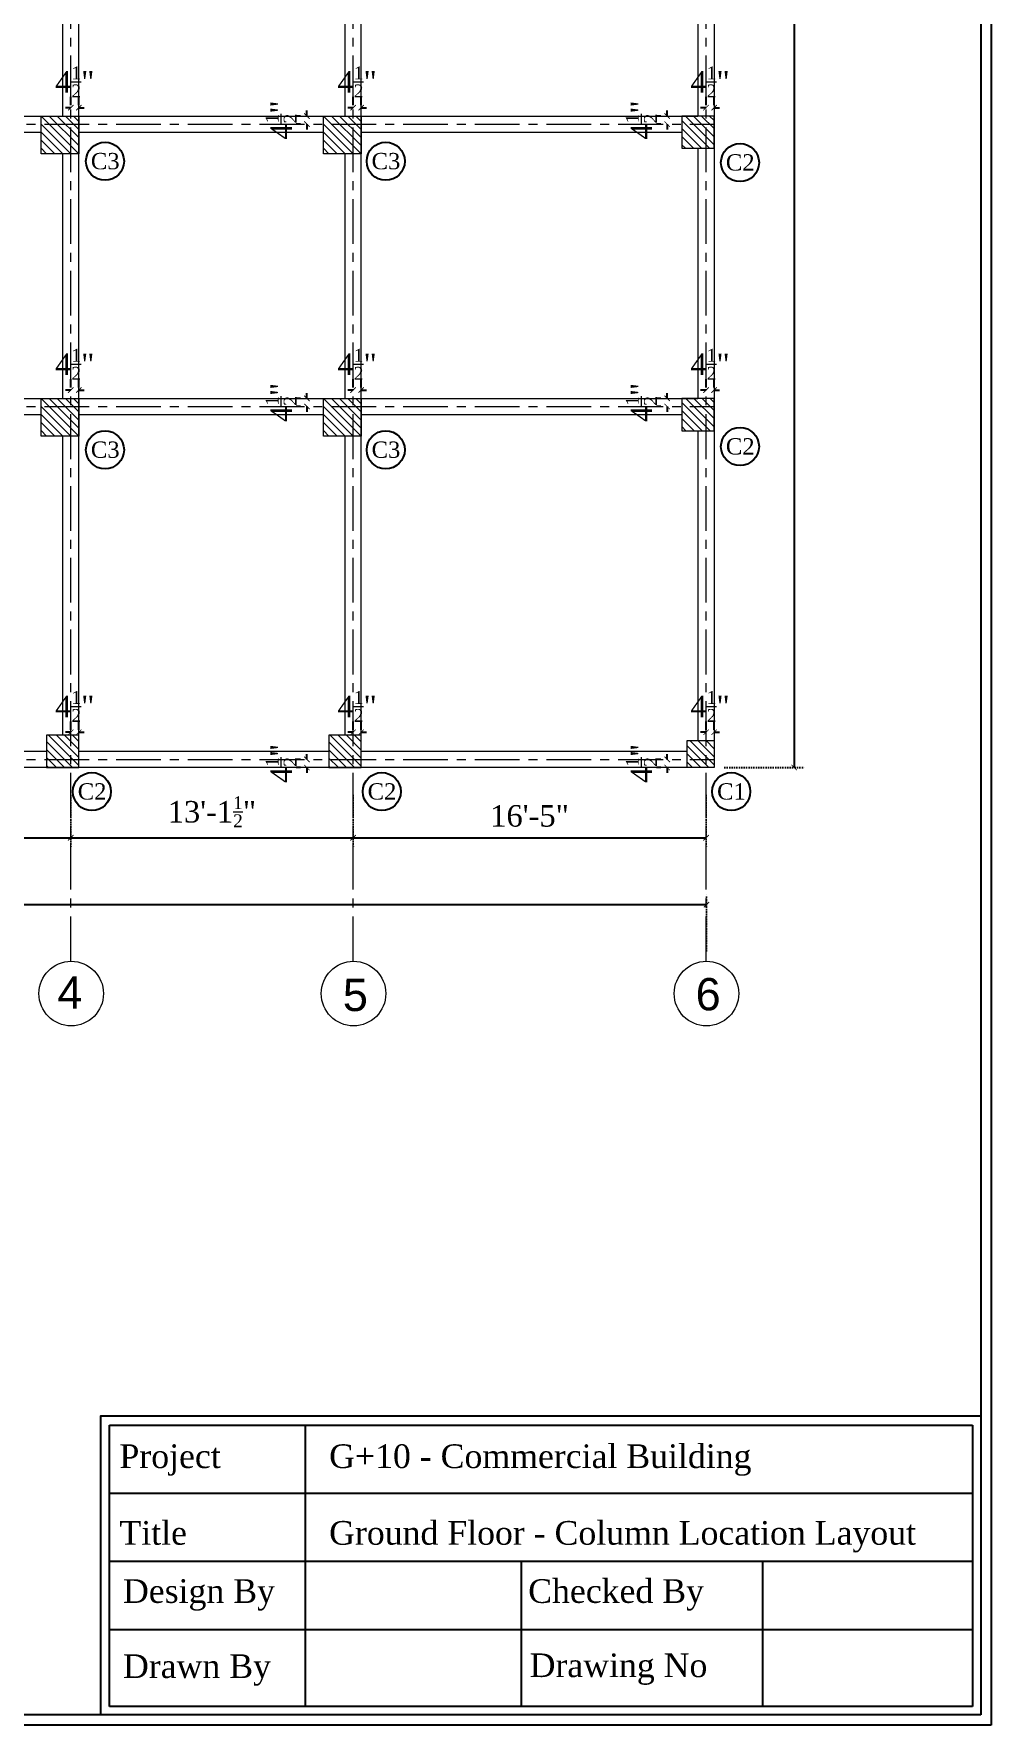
# Model space of a CAD drawing. Header units: feet. Extents: x 36263 to 96584, y 7663 to 35885.
# Drawn here: x 42661 to 43195, y 7684 to 8628 of the extents above; entities that cross this region are included whole.
import ezdxf

# ---------------------------------------------------------------- set-up
doc = ezdxf.new("R2010")
doc.units = ezdxf.units.FT
doc.linetypes.add('CENTER', pattern=[2, 1.25, -0.25, 0.25, -0.25])
doc.linetypes.add('DOT2', pattern=[0.125, 0, -0.125])
for name, color, linetype in [('0_TEXT', 1, 'Continuous'), ('DIM', 1, 'Continuous'), ('ST DIM', 11, 'Continuous'), ('ST TEX', 3, 'Continuous')]:
    doc.layers.add(name, color=color, linetype=linetype)
for name, color, linetype, lineweight in [('Column', 1, 'Continuous', 15), ('Hatch', 9, 'Continuous', 9), ('ST GRIDS', 6, 'CENTER', 9), ('Wall', 3, 'Continuous', 13)]:
    doc.layers.add(name, color=color, linetype=linetype, lineweight=lineweight)
doc.styles.add('RomanS', font='times.ttf')
doc.styles.get("Standard").update_dxf_attribs({"font": 'arial.ttf'})
doc.dimstyles.new('1-1', dxfattribs={"dimtxt": 9, "dimasz": 5, "dimexe": 6, "dimexo": 6, "dimgap": 3, "dimtad": 1, "dimdec": 1, "dimzin": 0, "dimdsep": 46, "dimlunit": 4, "dimtxsty": 'RomanS', "dimblk": 'ARCHTICK', "dimcen": 0.09, "dimclrd": 256, "dimclre": 256, "dimclrt": 3, "dimadec": 0, "dimazin": 0, "dimtfac": 0.6, "dimtdec": 1, "dimtix": 1, "dimtofl": 0, "dimtmove": 1, "dimatfit": 0, "dimfxl": 1, "dimtolj": 1, "dimtzin": 0, "dimarcsym": 0})
pattern_1 = [(315, (2300.4924, -8800.8485), (2.24506403, 2.24506403), [])]

# ---------------------------------------------------------------- blocks, each defined once
blk = doc.blocks.new('_ArchTick')
at = {"color": 0, "const_width": 0.15}
blk.add_lwpolyline([(-0.5, -0.5), (0.5, 0.5)], dxfattribs=at)
blk = doc.blocks.new('*D470')
at = {"layer": 'Defpoints', "color": 0, "ltscale": 10, "transparency": 16777216}
for p in [(42485.02, 8208.86), (42681.94, 8208.86), (42681.94, 8179.3)]:
    blk.add_point(p, dxfattribs=at)
at = {"layer": 'ST DIM', "linetype": 'DOT2', "lineweight": -2, "ltscale": 10, "transparency": 16777216}
for p, q in [((42485.02, 8202.86), (42485.02, 8173.3)), ((42681.94, 8202.86), (42681.94, 8173.3))]:
    blk.add_line(p, q, dxfattribs=at)
at = {"layer": 'ST DIM', "lineweight": -2, "ltscale": 10, "transparency": 16777216}
blk.add_line((42485.02, 8179.3), (42681.94, 8179.3), dxfattribs=at)
at = {"layer": 'ST DIM', "lineweight": -2, "ltscale": 10, "transparency": 16777216, "xscale": 3, "yscale": 3, "zscale": 3, "rotation": 180}
blk.add_blockref('_ArchTick', (42485.02, 8179.3), dxfattribs=at)
at = {"layer": 'ST DIM', "lineweight": -2, "ltscale": 10, "transparency": 16777216, "xscale": 3, "yscale": 3, "zscale": 3}
blk.add_blockref('_ArchTick', (42681.94, 8179.3), dxfattribs=at)
at = {"layer": 'ST DIM', "color": 3, "lineweight": 13, "ltscale": 10, "transparency": 16777216, "insert": (42583.48, 8191.41), "char_height": 12, "attachment_point": 5, "style": 'RomanS'}
blk.add_mtext('\\A1;16\'-5"', dxfattribs=at)
blk = doc.blocks.new('*D471')
at = {"layer": 'Defpoints', "color": 0, "ltscale": 10, "transparency": 16777216}
for p in [(42681.94, 8208.86), (42839.38, 8208.86), (42839.38, 8179.3)]:
    blk.add_point(p, dxfattribs=at)
at = {"layer": 'ST DIM', "linetype": 'DOT2', "lineweight": -2, "ltscale": 10, "transparency": 16777216}
for p, q in [((42681.94, 8202.86), (42681.94, 8173.3)), ((42839.38, 8202.86), (42839.38, 8173.3))]:
    blk.add_line(p, q, dxfattribs=at)
at = {"layer": 'ST DIM', "lineweight": -2, "ltscale": 10, "transparency": 16777216}
blk.add_line((42681.94, 8179.3), (42839.38, 8179.3), dxfattribs=at)
at = {"layer": 'ST DIM', "lineweight": -2, "ltscale": 10, "transparency": 16777216, "xscale": 3, "yscale": 3, "zscale": 3, "rotation": 180}
blk.add_blockref('_ArchTick', (42681.94, 8179.3), dxfattribs=at)
at = {"layer": 'ST DIM', "lineweight": -2, "ltscale": 10, "transparency": 16777216, "xscale": 3, "yscale": 3, "zscale": 3}
blk.add_blockref('_ArchTick', (42839.38, 8179.3), dxfattribs=at)
at = {"layer": 'ST DIM', "color": 3, "lineweight": 13, "ltscale": 10, "transparency": 16777216, "insert": (42760.66, 8193.79), "char_height": 12, "attachment_point": 5, "style": 'RomanS'}
blk.add_mtext('\\A1;13\'-1{\\H0.6x;\\S1/2;}"', dxfattribs=at)
blk = doc.blocks.new('*D472')
at = {"layer": 'Defpoints', "color": 0, "ltscale": 10, "transparency": 16777216}
for p in [(42839.38, 8208.86), (43036.18, 8208.86), (43036.18, 8179.3)]:
    blk.add_point(p, dxfattribs=at)
at = {"layer": 'ST DIM', "linetype": 'DOT2', "lineweight": -2, "ltscale": 10, "transparency": 16777216}
for p, q in [((42839.38, 8202.86), (42839.38, 8173.3)), ((43036.18, 8202.86), (43036.18, 8173.3))]:
    blk.add_line(p, q, dxfattribs=at)
at = {"layer": 'ST DIM', "lineweight": -2, "ltscale": 10, "transparency": 16777216}
blk.add_line((42839.38, 8179.3), (43036.18, 8179.3), dxfattribs=at)
at = {"layer": 'ST DIM', "lineweight": -2, "ltscale": 10, "transparency": 16777216, "xscale": 3, "yscale": 3, "zscale": 3, "rotation": 180}
blk.add_blockref('_ArchTick', (42839.38, 8179.3), dxfattribs=at)
at = {"layer": 'ST DIM', "lineweight": -2, "ltscale": 10, "transparency": 16777216, "xscale": 3, "yscale": 3, "zscale": 3}
blk.add_blockref('_ArchTick', (43036.18, 8179.3), dxfattribs=at)
at = {"layer": 'ST DIM', "color": 3, "lineweight": 13, "ltscale": 10, "transparency": 16777216, "insert": (42937.78, 8191.41), "char_height": 12, "attachment_point": 5, "style": 'RomanS'}
blk.add_mtext('\\A1;16\'-5"', dxfattribs=at)
blk = doc.blocks.new('*D547')
at = {"layer": 'Defpoints', "color": 0, "ltscale": 10, "transparency": 16777216}
for p in [(43040.68, 9132.86), (43040.68, 8218.46), (43085.32, 8218.46)]:
    blk.add_point(p, dxfattribs=at)
at = {"layer": 'ST DIM', "linetype": 'DOT2', "lineweight": -2, "ltscale": 10, "transparency": 16777216}
for p, q in [((43046.68, 9132.86), (43091.32, 9132.86)), ((43046.68, 8218.46), (43091.32, 8218.46))]:
    blk.add_line(p, q, dxfattribs=at)
at = {"layer": 'ST DIM', "lineweight": -2, "ltscale": 10, "transparency": 16777216}
blk.add_line((43085.32, 9132.86), (43085.32, 8218.46), dxfattribs=at)
at = {"layer": 'ST DIM', "lineweight": -2, "ltscale": 10, "transparency": 16777216, "xscale": 3, "yscale": 3, "zscale": 3}
for p, rotation in [((43085.32, 9132.86), 90), ((43085.32, 8218.46), 270)]:
    blk.add_blockref('_ArchTick', p, dxfattribs=dict(at, rotation=rotation))
at = {"layer": 'ST DIM', "color": 3, "lineweight": 13, "ltscale": 10, "transparency": 16777216, "insert": (43070.82, 8675.66), "char_height": 12, "attachment_point": 5, "rotation": 90, "style": 'RomanS'}
blk.add_mtext('\\A1;76\'-2{\\H0.6x;\\S1/2;}"', dxfattribs=at)
blk = doc.blocks.new('*D548')
at = {"layer": 'Defpoints', "color": 0, "ltscale": 10, "transparency": 16777216}
for p in [(43036.42, 8141.98), (42131.02, 8110.4), (43036.42, 8110.4)]:
    blk.add_point(p, dxfattribs=at)
at = {"layer": 'ST DIM', "linetype": 'DOT2', "lineweight": -2, "ltscale": 10, "transparency": 16777216}
for p, q in [((42131.02, 8116.4), (42131.02, 8147.98)), ((43036.42, 8116.4), (43036.42, 8147.98))]:
    blk.add_line(p, q, dxfattribs=at)
at = {"layer": 'ST DIM', "lineweight": -2, "ltscale": 10, "transparency": 16777216}
blk.add_line((42131.02, 8141.98), (43036.42, 8141.98), dxfattribs=at)
at = {"layer": 'ST DIM', "lineweight": -2, "ltscale": 10, "transparency": 16777216, "xscale": 3, "yscale": 3, "zscale": 3, "rotation": 180}
blk.add_blockref('_ArchTick', (42131.02, 8141.98), dxfattribs=at)
at = {"layer": 'ST DIM', "lineweight": -2, "ltscale": 10, "transparency": 16777216, "xscale": 3, "yscale": 3, "zscale": 3}
blk.add_blockref('_ArchTick', (43036.42, 8141.98), dxfattribs=at)
at = {"layer": 'ST DIM', "color": 3, "lineweight": 13, "ltscale": 10, "transparency": 16777216, "insert": (42583.72, 8156.49), "char_height": 12, "attachment_point": 5, "style": 'RomanS'}
blk.add_mtext('\\A1;75\'-5{\\H0.6x;\\S1/2;}"', dxfattribs=at)
blk = doc.blocks.new('*D514')
at = {"layer": 'Defpoints', "color": 0, "ltscale": 10, "transparency": 16777216}
for p in [(42686.44, 8586.35), (42681.94, 8581.7), (42686.44, 8581.7)]:
    blk.add_point(p, dxfattribs=at)
at = {"layer": 'ST DIM', "lineweight": -2, "ltscale": 10, "transparency": 16777216}
for p, q in [((42681.94, 8587.7), (42681.94, 8592.35)), ((42686.44, 8587.7), (42686.44, 8592.35)), ((42681.94, 8586.35), (42678.94, 8586.35)), ((42686.44, 8586.35), (42689.44, 8586.35))]:
    blk.add_line(p, q, dxfattribs=at)
at = {"layer": 'ST DIM', "lineweight": -2, "ltscale": 10, "transparency": 16777216, "xscale": 3, "yscale": 3, "zscale": 3}
blk.add_blockref('_ArchTick', (42681.94, 8586.35), dxfattribs=at)
at = {"layer": 'ST DIM', "lineweight": -2, "ltscale": 10, "transparency": 16777216, "xscale": 3, "yscale": 3, "zscale": 3, "rotation": 180}
blk.add_blockref('_ArchTick', (42686.44, 8586.35), dxfattribs=at)
at = {"layer": 'ST DIM', "color": 3, "lineweight": 13, "ltscale": 10, "transparency": 16777216, "insert": (42684.19, 8600.73), "char_height": 12, "attachment_point": 5, "style": 'RomanS'}
blk.add_mtext('\\A1;4{\\H0.6x;\\S1/2;}"', dxfattribs=at)
blk = doc.blocks.new('*D515')
at = {"layer": 'Defpoints', "color": 0, "ltscale": 10, "transparency": 16777216}
for p in [(42843.88, 8586.35), (42839.38, 8581.7), (42843.88, 8581.7)]:
    blk.add_point(p, dxfattribs=at)
at = {"layer": 'ST DIM', "lineweight": -2, "ltscale": 10, "transparency": 16777216}
for p, q in [((42839.38, 8587.7), (42839.38, 8592.35)), ((42843.88, 8587.7), (42843.88, 8592.35)), ((42839.38, 8586.35), (42836.38, 8586.35)), ((42843.88, 8586.35), (42846.88, 8586.35))]:
    blk.add_line(p, q, dxfattribs=at)
at = {"layer": 'ST DIM', "lineweight": -2, "ltscale": 10, "transparency": 16777216, "xscale": 3, "yscale": 3, "zscale": 3}
blk.add_blockref('_ArchTick', (42839.38, 8586.35), dxfattribs=at)
at = {"layer": 'ST DIM', "lineweight": -2, "ltscale": 10, "transparency": 16777216, "xscale": 3, "yscale": 3, "zscale": 3, "rotation": 180}
blk.add_blockref('_ArchTick', (42843.88, 8586.35), dxfattribs=at)
at = {"layer": 'ST DIM', "color": 3, "lineweight": 13, "ltscale": 10, "transparency": 16777216, "insert": (42841.63, 8600.73), "char_height": 12, "attachment_point": 5, "style": 'RomanS'}
blk.add_mtext('\\A1;4{\\H0.6x;\\S1/2;}"', dxfattribs=at)
blk = doc.blocks.new('*D516')
at = {"layer": 'Defpoints', "color": 0, "ltscale": 10, "transparency": 16777216}
for p in [(43040.68, 8586.35), (43036.18, 8581.7), (43040.68, 8581.7)]:
    blk.add_point(p, dxfattribs=at)
at = {"layer": 'ST DIM', "lineweight": -2, "ltscale": 10, "transparency": 16777216}
for p, q in [((43036.18, 8587.7), (43036.18, 8592.35)), ((43040.68, 8587.7), (43040.68, 8592.35)), ((43036.18, 8586.35), (43033.18, 8586.35)), ((43040.68, 8586.35), (43043.68, 8586.35))]:
    blk.add_line(p, q, dxfattribs=at)
at = {"layer": 'ST DIM', "lineweight": -2, "ltscale": 10, "transparency": 16777216, "xscale": 3, "yscale": 3, "zscale": 3}
blk.add_blockref('_ArchTick', (43036.18, 8586.35), dxfattribs=at)
at = {"layer": 'ST DIM', "lineweight": -2, "ltscale": 10, "transparency": 16777216, "xscale": 3, "yscale": 3, "zscale": 3, "rotation": 180}
blk.add_blockref('_ArchTick', (43040.68, 8586.35), dxfattribs=at)
at = {"layer": 'ST DIM', "color": 3, "lineweight": 13, "ltscale": 10, "transparency": 16777216, "insert": (43038.43, 8600.73), "char_height": 12, "attachment_point": 5, "style": 'RomanS'}
blk.add_mtext('\\A1;4{\\H0.6x;\\S1/2;}"', dxfattribs=at)
blk = doc.blocks.new('*D520')
at = {"layer": 'Defpoints', "color": 0, "ltscale": 10, "transparency": 16777216}
for p in [(42813.63, 8577.2), (42816, 8581.7), (42816, 8577.2)]:
    blk.add_point(p, dxfattribs=at)
at = {"layer": 'ST DIM', "lineweight": -2, "ltscale": 10, "transparency": 16777216}
for p, q in [((42813.63, 8581.7), (42813.63, 8584.7)), ((42810, 8581.7), (42807.63, 8581.7)), ((42810, 8577.2), (42807.63, 8577.2)), ((42813.63, 8577.2), (42813.63, 8574.2))]:
    blk.add_line(p, q, dxfattribs=at)
at = {"layer": 'ST DIM', "lineweight": -2, "ltscale": 10, "transparency": 16777216, "xscale": 3, "yscale": 3, "zscale": 3}
for p, rotation in [((42813.63, 8581.7), 270), ((42813.63, 8577.2), 90)]:
    blk.add_blockref('_ArchTick', p, dxfattribs=dict(at, rotation=rotation))
at = {"layer": 'ST DIM', "color": 3, "lineweight": 13, "ltscale": 10, "transparency": 16777216, "insert": (42799.24, 8579.45), "char_height": 12, "attachment_point": 5, "rotation": 90, "style": 'RomanS'}
blk.add_mtext('\\A1;4{\\H0.6x;\\S1/2;}"', dxfattribs=at)
blk = doc.blocks.new('*D521')
at = {"layer": 'Defpoints', "color": 0, "ltscale": 10, "transparency": 16777216}
for p in [(43014.53, 8577.2), (43016.89, 8581.7), (43016.89, 8577.2)]:
    blk.add_point(p, dxfattribs=at)
at = {"layer": 'ST DIM', "lineweight": -2, "ltscale": 10, "transparency": 16777216}
for p, q in [((43014.53, 8581.7), (43014.53, 8584.7)), ((43010.89, 8581.7), (43008.53, 8581.7)), ((43010.89, 8577.2), (43008.53, 8577.2)), ((43014.53, 8577.2), (43014.53, 8574.2))]:
    blk.add_line(p, q, dxfattribs=at)
at = {"layer": 'ST DIM', "lineweight": -2, "ltscale": 10, "transparency": 16777216, "xscale": 3, "yscale": 3, "zscale": 3}
for p, rotation in [((43014.53, 8581.7), 270), ((43014.53, 8577.2), 90)]:
    blk.add_blockref('_ArchTick', p, dxfattribs=dict(at, rotation=rotation))
at = {"layer": 'ST DIM', "color": 3, "lineweight": 13, "ltscale": 10, "transparency": 16777216, "insert": (43000.14, 8579.45), "char_height": 12, "attachment_point": 5, "rotation": 90, "style": 'RomanS'}
blk.add_mtext('\\A1;4{\\H0.6x;\\S1/2;}"', dxfattribs=at)
blk = doc.blocks.new('*D535')
at = {"layer": 'Defpoints', "color": 0, "ltscale": 10, "transparency": 16777216}
for p in [(42681.94, 8424.26), (42686.44, 8428.91), (42686.44, 8424.26)]:
    blk.add_point(p, dxfattribs=at)
at = {"layer": 'ST DIM', "lineweight": -2, "ltscale": 10, "transparency": 16777216}
for p, q in [((42681.94, 8430.26), (42681.94, 8434.91)), ((42686.44, 8430.26), (42686.44, 8434.91)), ((42681.94, 8428.91), (42678.94, 8428.91)), ((42686.44, 8428.91), (42689.44, 8428.91))]:
    blk.add_line(p, q, dxfattribs=at)
at = {"layer": 'ST DIM', "lineweight": -2, "ltscale": 10, "transparency": 16777216, "xscale": 3, "yscale": 3, "zscale": 3}
blk.add_blockref('_ArchTick', (42681.94, 8428.91), dxfattribs=at)
at = {"layer": 'ST DIM', "lineweight": -2, "ltscale": 10, "transparency": 16777216, "xscale": 3, "yscale": 3, "zscale": 3, "rotation": 180}
blk.add_blockref('_ArchTick', (42686.44, 8428.91), dxfattribs=at)
at = {"layer": 'ST DIM', "color": 3, "lineweight": 13, "ltscale": 10, "transparency": 16777216, "insert": (42684.19, 8443.29), "char_height": 12, "attachment_point": 5, "style": 'RomanS'}
blk.add_mtext('\\A1;4{\\H0.6x;\\S1/2;}"', dxfattribs=at)
blk = doc.blocks.new('*D536')
at = {"layer": 'Defpoints', "color": 0, "ltscale": 10, "transparency": 16777216}
for p in [(42839.38, 8424.26), (42843.88, 8428.91), (42843.88, 8424.26)]:
    blk.add_point(p, dxfattribs=at)
at = {"layer": 'ST DIM', "lineweight": -2, "ltscale": 10, "transparency": 16777216}
for p, q in [((42839.38, 8430.26), (42839.38, 8434.91)), ((42843.88, 8430.26), (42843.88, 8434.91)), ((42839.38, 8428.91), (42836.38, 8428.91)), ((42843.88, 8428.91), (42846.88, 8428.91))]:
    blk.add_line(p, q, dxfattribs=at)
at = {"layer": 'ST DIM', "lineweight": -2, "ltscale": 10, "transparency": 16777216, "xscale": 3, "yscale": 3, "zscale": 3}
blk.add_blockref('_ArchTick', (42839.38, 8428.91), dxfattribs=at)
at = {"layer": 'ST DIM', "lineweight": -2, "ltscale": 10, "transparency": 16777216, "xscale": 3, "yscale": 3, "zscale": 3, "rotation": 180}
blk.add_blockref('_ArchTick', (42843.88, 8428.91), dxfattribs=at)
at = {"layer": 'ST DIM', "color": 3, "lineweight": 13, "ltscale": 10, "transparency": 16777216, "insert": (42841.63, 8443.29), "char_height": 12, "attachment_point": 5, "style": 'RomanS'}
blk.add_mtext('\\A1;4{\\H0.6x;\\S1/2;}"', dxfattribs=at)
blk = doc.blocks.new('*D537')
at = {"layer": 'Defpoints', "color": 0, "ltscale": 10, "transparency": 16777216}
for p in [(43036.18, 8424.26), (43040.68, 8428.91), (43040.68, 8424.26)]:
    blk.add_point(p, dxfattribs=at)
at = {"layer": 'ST DIM', "lineweight": -2, "ltscale": 10, "transparency": 16777216}
for p, q in [((43036.18, 8430.26), (43036.18, 8434.91)), ((43040.68, 8430.26), (43040.68, 8434.91)), ((43036.18, 8428.91), (43033.18, 8428.91)), ((43040.68, 8428.91), (43043.68, 8428.91))]:
    blk.add_line(p, q, dxfattribs=at)
at = {"layer": 'ST DIM', "lineweight": -2, "ltscale": 10, "transparency": 16777216, "xscale": 3, "yscale": 3, "zscale": 3}
blk.add_blockref('_ArchTick', (43036.18, 8428.91), dxfattribs=at)
at = {"layer": 'ST DIM', "lineweight": -2, "ltscale": 10, "transparency": 16777216, "xscale": 3, "yscale": 3, "zscale": 3, "rotation": 180}
blk.add_blockref('_ArchTick', (43040.68, 8428.91), dxfattribs=at)
at = {"layer": 'ST DIM', "color": 3, "lineweight": 13, "ltscale": 10, "transparency": 16777216, "insert": (43038.43, 8443.29), "char_height": 12, "attachment_point": 5, "style": 'RomanS'}
blk.add_mtext('\\A1;4{\\H0.6x;\\S1/2;}"', dxfattribs=at)
blk = doc.blocks.new('*D540')
at = {"layer": 'Defpoints', "color": 0, "ltscale": 10, "transparency": 16777216}
for p in [(42816, 8424.26), (42813.63, 8419.76), (42816, 8419.76)]:
    blk.add_point(p, dxfattribs=at)
at = {"layer": 'ST DIM', "lineweight": -2, "ltscale": 10, "transparency": 16777216}
for p, q in [((42810, 8424.26), (42807.63, 8424.26)), ((42813.63, 8424.26), (42813.63, 8427.26)), ((42810, 8419.76), (42807.63, 8419.76)), ((42813.63, 8419.76), (42813.63, 8416.76))]:
    blk.add_line(p, q, dxfattribs=at)
at = {"layer": 'ST DIM', "lineweight": -2, "ltscale": 10, "transparency": 16777216, "xscale": 3, "yscale": 3, "zscale": 3}
for p, rotation in [((42813.63, 8424.26), 270), ((42813.63, 8419.76), 90)]:
    blk.add_blockref('_ArchTick', p, dxfattribs=dict(at, rotation=rotation))
at = {"layer": 'ST DIM', "color": 3, "lineweight": 13, "ltscale": 10, "transparency": 16777216, "insert": (42799.24, 8422.01), "char_height": 12, "attachment_point": 5, "rotation": 90, "style": 'RomanS'}
blk.add_mtext('\\A1;4{\\H0.6x;\\S1/2;}"', dxfattribs=at)
blk = doc.blocks.new('*D541')
at = {"layer": 'Defpoints', "color": 0, "ltscale": 10, "transparency": 16777216}
for p in [(43016.89, 8424.26), (43014.53, 8419.76), (43016.89, 8419.76)]:
    blk.add_point(p, dxfattribs=at)
at = {"layer": 'ST DIM', "lineweight": -2, "ltscale": 10, "transparency": 16777216}
for p, q in [((43010.89, 8424.26), (43008.53, 8424.26)), ((43014.53, 8424.26), (43014.53, 8427.26)), ((43010.89, 8419.76), (43008.53, 8419.76)), ((43014.53, 8419.76), (43014.53, 8416.76))]:
    blk.add_line(p, q, dxfattribs=at)
at = {"layer": 'ST DIM', "lineweight": -2, "ltscale": 10, "transparency": 16777216, "xscale": 3, "yscale": 3, "zscale": 3}
for p, rotation in [((43014.53, 8424.26), 270), ((43014.53, 8419.76), 90)]:
    blk.add_blockref('_ArchTick', p, dxfattribs=dict(at, rotation=rotation))
at = {"layer": 'ST DIM', "color": 3, "lineweight": 13, "ltscale": 10, "transparency": 16777216, "insert": (43000.14, 8422.01), "char_height": 12, "attachment_point": 5, "rotation": 90, "style": 'RomanS'}
blk.add_mtext('\\A1;4{\\H0.6x;\\S1/2;}"', dxfattribs=at)
blk = doc.blocks.new('*D525')
at = {"layer": 'Defpoints', "color": 0, "ltscale": 10, "transparency": 16777216}
for p in [(42681.94, 8233.46), (42686.44, 8238.11), (42686.44, 8233.46)]:
    blk.add_point(p, dxfattribs=at)
at = {"layer": 'ST DIM', "lineweight": -2, "ltscale": 10, "transparency": 16777216}
for p, q in [((42681.94, 8239.46), (42681.94, 8244.11)), ((42686.44, 8239.46), (42686.44, 8244.11)), ((42681.94, 8238.11), (42678.94, 8238.11)), ((42686.44, 8238.11), (42689.44, 8238.11))]:
    blk.add_line(p, q, dxfattribs=at)
at = {"layer": 'ST DIM', "lineweight": -2, "ltscale": 10, "transparency": 16777216, "xscale": 3, "yscale": 3, "zscale": 3}
blk.add_blockref('_ArchTick', (42681.94, 8238.11), dxfattribs=at)
at = {"layer": 'ST DIM', "lineweight": -2, "ltscale": 10, "transparency": 16777216, "xscale": 3, "yscale": 3, "zscale": 3, "rotation": 180}
blk.add_blockref('_ArchTick', (42686.44, 8238.11), dxfattribs=at)
at = {"layer": 'ST DIM', "color": 3, "lineweight": 13, "ltscale": 10, "transparency": 16777216, "insert": (42684.19, 8252.49), "char_height": 12, "attachment_point": 5, "style": 'RomanS'}
blk.add_mtext('\\A1;4{\\H0.6x;\\S1/2;}"', dxfattribs=at)
blk = doc.blocks.new('*D526')
at = {"layer": 'Defpoints', "color": 0, "ltscale": 10, "transparency": 16777216}
for p in [(42839.38, 8233.46), (42843.88, 8238.11), (42843.88, 8233.46)]:
    blk.add_point(p, dxfattribs=at)
at = {"layer": 'ST DIM', "lineweight": -2, "ltscale": 10, "transparency": 16777216}
for p, q in [((42839.38, 8239.46), (42839.38, 8244.11)), ((42843.88, 8239.46), (42843.88, 8244.11)), ((42839.38, 8238.11), (42836.38, 8238.11)), ((42843.88, 8238.11), (42846.88, 8238.11))]:
    blk.add_line(p, q, dxfattribs=at)
at = {"layer": 'ST DIM', "lineweight": -2, "ltscale": 10, "transparency": 16777216, "xscale": 3, "yscale": 3, "zscale": 3}
blk.add_blockref('_ArchTick', (42839.38, 8238.11), dxfattribs=at)
at = {"layer": 'ST DIM', "lineweight": -2, "ltscale": 10, "transparency": 16777216, "xscale": 3, "yscale": 3, "zscale": 3, "rotation": 180}
blk.add_blockref('_ArchTick', (42843.88, 8238.11), dxfattribs=at)
at = {"layer": 'ST DIM', "color": 3, "lineweight": 13, "ltscale": 10, "transparency": 16777216, "insert": (42841.63, 8252.49), "char_height": 12, "attachment_point": 5, "style": 'RomanS'}
blk.add_mtext('\\A1;4{\\H0.6x;\\S1/2;}"', dxfattribs=at)
blk = doc.blocks.new('*D527')
at = {"layer": 'Defpoints', "color": 0, "ltscale": 10, "transparency": 16777216}
for p in [(43036.18, 8233.46), (43040.68, 8238.11), (43040.68, 8233.46)]:
    blk.add_point(p, dxfattribs=at)
at = {"layer": 'ST DIM', "lineweight": -2, "ltscale": 10, "transparency": 16777216}
for p, q in [((43036.18, 8239.46), (43036.18, 8244.11)), ((43040.68, 8239.46), (43040.68, 8244.11)), ((43036.18, 8238.11), (43033.18, 8238.11)), ((43040.68, 8238.11), (43043.68, 8238.11))]:
    blk.add_line(p, q, dxfattribs=at)
at = {"layer": 'ST DIM', "lineweight": -2, "ltscale": 10, "transparency": 16777216, "xscale": 3, "yscale": 3, "zscale": 3}
blk.add_blockref('_ArchTick', (43036.18, 8238.11), dxfattribs=at)
at = {"layer": 'ST DIM', "lineweight": -2, "ltscale": 10, "transparency": 16777216, "xscale": 3, "yscale": 3, "zscale": 3, "rotation": 180}
blk.add_blockref('_ArchTick', (43040.68, 8238.11), dxfattribs=at)
at = {"layer": 'ST DIM', "color": 3, "lineweight": 13, "ltscale": 10, "transparency": 16777216, "insert": (43038.43, 8252.49), "char_height": 12, "attachment_point": 5, "style": 'RomanS'}
blk.add_mtext('\\A1;4{\\H0.6x;\\S1/2;}"', dxfattribs=at)
blk = doc.blocks.new('*D530')
at = {"layer": 'Defpoints', "color": 0, "ltscale": 10, "transparency": 16777216}
for p in [(42813.63, 8218.46), (42816, 8222.96), (42816, 8218.46)]:
    blk.add_point(p, dxfattribs=at)
at = {"layer": 'ST DIM', "lineweight": -2, "ltscale": 10, "transparency": 16777216}
for p, q in [((42813.63, 8222.96), (42813.63, 8225.96)), ((42810, 8222.96), (42807.63, 8222.96)), ((42810, 8218.46), (42807.63, 8218.46)), ((42813.63, 8218.46), (42813.63, 8215.46))]:
    blk.add_line(p, q, dxfattribs=at)
at = {"layer": 'ST DIM', "lineweight": -2, "ltscale": 10, "transparency": 16777216, "xscale": 3, "yscale": 3, "zscale": 3}
for p, rotation in [((42813.63, 8222.96), 270), ((42813.63, 8218.46), 90)]:
    blk.add_blockref('_ArchTick', p, dxfattribs=dict(at, rotation=rotation))
at = {"layer": 'ST DIM', "color": 3, "lineweight": 13, "ltscale": 10, "transparency": 16777216, "insert": (42799.24, 8220.71), "char_height": 12, "attachment_point": 5, "rotation": 90, "style": 'RomanS'}
blk.add_mtext('\\A1;4{\\H0.6x;\\S1/2;}"', dxfattribs=at)
blk = doc.blocks.new('*D531')
at = {"layer": 'Defpoints', "color": 0, "ltscale": 10, "transparency": 16777216}
for p in [(43014.53, 8218.46), (43016.89, 8222.96), (43016.89, 8218.46)]:
    blk.add_point(p, dxfattribs=at)
at = {"layer": 'ST DIM', "lineweight": -2, "ltscale": 10, "transparency": 16777216}
for p, q in [((43014.53, 8222.96), (43014.53, 8225.96)), ((43010.89, 8222.96), (43008.53, 8222.96)), ((43010.89, 8218.46), (43008.53, 8218.46)), ((43014.53, 8218.46), (43014.53, 8215.46))]:
    blk.add_line(p, q, dxfattribs=at)
at = {"layer": 'ST DIM', "lineweight": -2, "ltscale": 10, "transparency": 16777216, "xscale": 3, "yscale": 3, "zscale": 3}
for p, rotation in [((43014.53, 8222.96), 270), ((43014.53, 8218.46), 90)]:
    blk.add_blockref('_ArchTick', p, dxfattribs=dict(at, rotation=rotation))
at = {"layer": 'ST DIM', "color": 3, "lineweight": 13, "ltscale": 10, "transparency": 16777216, "insert": (43000.14, 8220.71), "char_height": 12, "attachment_point": 5, "rotation": 90, "style": 'RomanS'}
blk.add_mtext('\\A1;4{\\H0.6x;\\S1/2;}"', dxfattribs=at)

msp = doc.modelspace()

# ---------------------------------------------------------------- hatches: boundary and pattern name
at = {"layer": 'Hatch', "lineweight": 9, "transparency": 33554505}
h = msp.add_hatch(dxfattribs=at)
h.set_pattern_fill('ANSI31', color=253, angle=-90)
h.set_pattern_definition([(315, (2654.8044, -9164.175), (2.24506403, 2.24506403), [])])
h.paths.add_polyline_path([(42686.44, 8581.69), (42665.44, 8581.69), (42665.44, 8560.69), (42686.44, 8560.69)])
h = msp.add_hatch(dxfattribs=at)
h.set_pattern_fill('ANSI31', color=253, angle=-90)
h.set_pattern_definition([(315, (2812.2444, -9164.175), (2.24506403, 2.24506403), [])])
h.paths.add_polyline_path([(42843.88, 8581.69), (42822.88, 8581.69), (42822.88, 8560.69), (42843.88, 8560.69)])
h = msp.add_hatch(dxfattribs=at)
h.set_pattern_fill('ANSI31', color=253, angle=-90)
h.set_pattern_definition([(315, (2300.4924, -8809.8485), (2.24506403, 2.24506403), [])])
h.paths.add_polyline_path([(43022.68, 8581.7), (43022.68, 8563.7), (43040.68, 8563.7), (43040.68, 8581.7)])
h = msp.add_hatch(dxfattribs=at)
h.set_pattern_fill('ANSI31', color=253, angle=-90)
h.set_pattern_definition([(315, (2654.8044, -9321.6533), (2.24506403, 2.24506403), [])])
h.paths.add_polyline_path([(42686.44, 8424.21), (42665.44, 8424.21), (42665.44, 8403.21), (42686.44, 8403.21)])
h = msp.add_hatch(dxfattribs=at)
h.set_pattern_fill('ANSI31', color=253, angle=-90)
h.set_pattern_definition([(315, (2812.2444, -9321.6533), (2.24506403, 2.24506403), [])])
h.paths.add_polyline_path([(42843.88, 8424.21), (42822.88, 8424.21), (42822.88, 8403.21), (42843.88, 8403.21)])
h = msp.add_hatch(dxfattribs=at)
h.set_pattern_fill('ANSI31', color=253, angle=-90)
h.set_pattern_definition([(315, (2300.4924, -8809.9013), (2.24506403, 2.24506403), [])])
h.paths.add_polyline_path([(43022.68, 8424.21), (43022.68, 8406.21), (43040.68, 8406.21), (43040.68, 8424.21)])
h = msp.add_hatch(dxfattribs=at)
h.set_pattern_fill('ANSI31', color=253, angle=-90)
h.set_pattern_definition(pattern_1)
h.paths.add_polyline_path([(42686.44, 8218.46), (42686.44, 8236.46), (42668.44, 8236.46), (42668.44, 8218.46)])
h = msp.add_hatch(dxfattribs=at)
h.set_pattern_fill('ANSI31', color=253, angle=-90)
h.set_pattern_definition(pattern_1)
h.paths.add_polyline_path([(42843.88, 8218.46), (42843.88, 8236.46), (42825.88, 8236.46), (42825.88, 8218.46)])
h = msp.add_hatch(dxfattribs=at)
h.set_pattern_fill('ANSI31', color=253, angle=-90)
h.set_pattern_definition(pattern_1)
h.paths.add_polyline_path([(43025.68, 8233.46), (43025.68, 8218.46), (43040.68, 8218.46), (43040.68, 8233.46)])

# ---------------------------------------------------------------- linework, layer by layer
for points in [[(43195.18, 7684.48), (41911.39, 7684.48), (41911.39, 9495.4), (43195.18, 9495.4)], [(43189.48, 7690.18), (41917.09, 7690.18), (41917.09, 9489.7), (43189.48, 9489.7)]]:
    msp.add_lwpolyline(points, close=True)
for centre in [(42701.04, 8556.5), (42857.58, 8556.5), (43055.12, 8555.76), (42701.04, 8395.58), (42857.58, 8395.58), (43055.12, 8397.43), (42693.72, 8205.04), (42855.38, 8205.04), (43050.24, 8205.04)]:
    msp.add_circle(centre, 10.61)
at = {"layer": 'Column', "lineweight": 18}
for points in [[(42665.44, 8581.69), (42686.44, 8581.69), (42686.44, 8560.69), (42665.44, 8560.69)], [(42822.88, 8581.69), (42843.88, 8581.69), (42843.88, 8560.69), (42822.88, 8560.69)], [(43040.68, 8581.7), (43022.68, 8581.7), (43022.68, 8563.7), (43040.68, 8563.7)], [(42665.44, 8424.21), (42686.44, 8424.21), (42686.44, 8403.21), (42665.44, 8403.21)], [(42822.88, 8424.21), (42843.88, 8424.21), (42843.88, 8403.21), (42822.88, 8403.21)], [(43040.68, 8424.21), (43022.68, 8424.21), (43022.68, 8406.21), (43040.68, 8406.21)], [(42668.44, 8218.46), (42686.44, 8218.46), (42686.44, 8236.46), (42668.44, 8236.46)], [(42825.88, 8218.46), (42843.88, 8218.46), (42843.88, 8236.46), (42825.88, 8236.46)], [(43025.68, 8233.46), (43040.68, 8233.46), (43040.68, 8218.46), (43025.68, 8218.46)]]:
    msp.add_lwpolyline(points, close=True, dxfattribs=at)
at = {"layer": 'DIM', "lineweight": 13}
for centre in [(42682.18, 8092.4), (42839.62, 8092.4), (43036.42, 8092.4)]:
    msp.add_circle(centre, 18, dxfattribs=at)
at = {"layer": 'ST DIM'}
for p, q in [((42944.31, 7851.82), (42944.31, 7851.95)), ((43067.87, 7851.82), (43067.87, 7851.95))]:
    msp.add_line(p, q, dxfattribs=at)
at = {"layer": 'ST GRIDS', "color": 251, "lineweight": 13, "ltscale": 20}
for p, q in [((42681.94, 8110.4), (42681.94, 9132.86)), ((42839.38, 8110.4), (42839.38, 9132.86)), ((43036.18, 8110.4), (43036.18, 9132.86)), ((42027.22, 8577.2), (43040.68, 8577.2)), ((42027.22, 8419.71), (43040.68, 8419.71)), ((42027.22, 8222.96), (43040.68, 8222.96))]:
    msp.add_line(p, q, dxfattribs=at)
at = {"layer": 'ST TEX', "color": 3, "lineweight": -3}
for p, q in [((42703.55, 7694.93), (42703.55, 7851.82)), ((42703.55, 7851.82), (43184.73, 7851.82)), ((42812.84, 7694.93), (42812.84, 7851.82)), ((43184.73, 7851.82), (43184.73, 7694.93)), ((43184.73, 7813.73), (42703.55, 7813.73)), ((43184.73, 7775.72), (42703.55, 7775.72)), ((42933.27, 7694.93), (42933.27, 7775.72)), ((43067.87, 7694.93), (43067.87, 7775.72)), ((43184.73, 7737.7), (42703.55, 7737.7)), ((43184.73, 7694.93), (42703.55, 7694.93))]:
    msp.add_line(p, q, dxfattribs=at)
msp.add_lwpolyline([(43189.48, 7690.18), (42698.79, 7690.18), (42698.79, 7856.96), (43189.48, 7856.96)], close=True, dxfattribs=at)
at = {"layer": 'Wall', "lineweight": 15}
for p, q in [((43040.68, 9132.86), (43040.68, 8218.46)), ((42686.44, 8227.46), (42686.44, 9123.86)), ((42843.88, 8227.46), (42843.88, 9123.86)), ((42677.44, 8581.69), (42677.44, 8757.53)), ((42834.88, 8581.69), (42834.88, 8757.53)), ((43031.68, 8760.53), (43031.68, 8581.69)), ((42135.28, 8581.69), (43031.68, 8581.69)), ((42489.52, 8572.69), (42665.44, 8572.69)), ((42686.44, 8572.69), (42822.88, 8572.69)), ((42843.88, 8572.69), (43022.68, 8572.69)), ((43031.68, 8563.7), (43031.68, 8424.21)), ((42677.44, 8424.21), (42677.44, 8560.69)), ((42834.88, 8424.21), (42834.88, 8560.69)), ((42135.28, 8424.21), (43031.68, 8424.21)), ((42489.52, 8415.21), (42665.44, 8415.21)), ((42686.44, 8415.21), (42822.88, 8415.21)), ((42843.88, 8415.21), (43022.68, 8415.21)), ((42677.44, 8236.46), (42677.44, 8403.21)), ((42834.88, 8236.46), (42834.88, 8403.21)), ((43031.68, 8406.21), (43031.68, 8233.46)), ((42668.44, 8227.46), (42489.52, 8227.46)), ((42825.88, 8227.46), (42686.44, 8227.46)), ((43025.68, 8227.46), (42843.88, 8227.46)), ((43040.68, 8218.46), (42126.28, 8218.46))]:
    msp.add_line(p, q, dxfattribs=at)

# ---------------------------------------------------------------- texts
at = {"layer": '0_TEXT', "color": 2, "char_height": 18, "attachment_point": 1}
for s, insert in [('4', (42674.47, 8101.97)), ('6', (43030.37, 8101.06)), ('5', (42833.65, 8100.66))]:
    msp.add_mtext_dynamic_manual_height_columns(s, width=33.971, gutter_width=30, heights=[0], dxfattribs=dict(at, insert=insert))
at = {"layer": 'ST TEX', "color": 3, "lineweight": -3, "transparency": 33554684, "style": 'RomanS'}
for s, p in [('C3', (42693.15, 8552.03)), ('C3', (42849.68, 8552.03)), ('C2', (43047.22, 8551.3)), ('C3', (42693.15, 8391.12)), ('C3', (42849.68, 8391.12)), ('C2', (43047.22, 8392.97)), ('C2', (42685.83, 8200.58)), ('C2', (42847.48, 8200.58)), ('C1', (43042.34, 8200.58))]:
    msp.add_text(s, height=9.1, dxfattribs=at).set_placement(p)
at = {"layer": 'ST TEX', "color": 3, "lineweight": -3, "char_height": 13.2, "attachment_point": 1, "style": 'RomanS'}
for s, width, insert in [('Project', 53.8101, (42709.1, 7841.06)), ('G+10 - Commercial Building', 364.5232, (42826.01, 7841.06)), ('Title', 53.8101, (42709.1, 7798.3)), ('Ground Floor - Column Location Layout', 364.5232, (42826.01, 7798.3)), ('Design By', 147.5749, (42711.07, 7765.86)), ('Checked By', 147.5749, (42937.02, 7765.86)), ('Drawn By', 147.5749, (42711.07, 7723.97)), ('Drawing No', 147.5749, (42937.82, 7724.48))]:
    msp.add_mtext_dynamic_manual_height_columns(s, width=width, gutter_width=47.52, heights=[0], dxfattribs=dict(at, insert=insert))

# ---------------------------------------------------------------- dimensions: what is measured, and where the dimension line sits
at = {"layer": 'ST DIM', "lineweight": 13, "ltscale": 10}
for base, p1, p2, picture, middle in [((43085.32, 8218.46), (43040.68, 9132.86), (43040.68, 8218.46), '*D547', (43070.82, 8675.66)), ((42813.63, 8577.2), (42816, 8581.7), (42816, 8577.2), '*D520', (42799.24, 8579.45)), ((43014.53, 8577.2), (43016.89, 8581.7), (43016.89, 8577.2), '*D521', (43000.14, 8579.45)), ((42813.63, 8419.76), (42816, 8424.26), (42816, 8419.76), '*D540', (42799.24, 8422.01)), ((43014.53, 8419.76), (43016.89, 8424.26), (43016.89, 8419.76), '*D541', (43000.14, 8422.01)), ((42813.63, 8218.46), (42816, 8222.96), (42816, 8218.46), '*D530', (42799.24, 8220.71)), ((43014.53, 8218.46), (43016.89, 8222.96), (43016.89, 8218.46), '*D531', (43000.14, 8220.71))]:
    dim = msp.add_linear_dim(base=base, p1=p1, p2=p2, angle=90, dimstyle='1-1', override={"dimtxt": 12, "dimasz": 3, "dimgap": 6, "dimpost": '\\X'}, dxfattribs=at)
    dim.commit()
    dim.dimension.update_dxf_attribs({"geometry": picture, "text_midpoint": middle})
for base, p1, p2, picture, middle in [((42686.44, 8586.35), (42681.94, 8581.7), (42686.44, 8581.7), '*D514', (42684.19, 8600.73)), ((42843.88, 8586.35), (42839.38, 8581.7), (42843.88, 8581.7), '*D515', (42841.63, 8600.73)), ((43040.68, 8586.35), (43036.18, 8581.7), (43040.68, 8581.7), '*D516', (43038.43, 8600.73)), ((42686.44, 8428.91), (42681.94, 8424.26), (42686.44, 8424.26), '*D535', (42684.19, 8443.29)), ((42843.88, 8428.91), (42839.38, 8424.26), (42843.88, 8424.26), '*D536', (42841.63, 8443.29)), ((43040.68, 8428.91), (43036.18, 8424.26), (43040.68, 8424.26), '*D537', (43038.43, 8443.29)), ((42686.44, 8238.11), (42681.94, 8233.46), (42686.44, 8233.46), '*D525', (42684.19, 8252.49)), ((42843.88, 8238.11), (42839.38, 8233.46), (42843.88, 8233.46), '*D526', (42841.63, 8252.49)), ((43040.68, 8238.11), (43036.18, 8233.46), (43040.68, 8233.46), '*D527', (43038.43, 8252.49)), ((42681.94, 8179.3), (42485.02, 8208.86), (42681.94, 8208.86), '*D470', (42583.48, 8191.41)), ((42839.38, 8179.3), (42681.94, 8208.86), (42839.38, 8208.86), '*D471', (42760.66, 8193.79)), ((43036.18, 8179.3), (42839.38, 8208.86), (43036.18, 8208.86), '*D472', (42937.78, 8191.41)), ((43036.42, 8141.98), (42131.02, 8110.4), (43036.42, 8110.4), '*D548', (42583.72, 8156.49))]:
    dim = msp.add_linear_dim(base=base, p1=p1, p2=p2, dimstyle='1-1', override={"dimtxt": 12, "dimasz": 3, "dimgap": 6, "dimpost": '\\X'}, dxfattribs=at)
    dim.commit()
    dim.dimension.update_dxf_attribs({"geometry": picture, "text_midpoint": middle})

doc.saveas('drawing.dxf')
